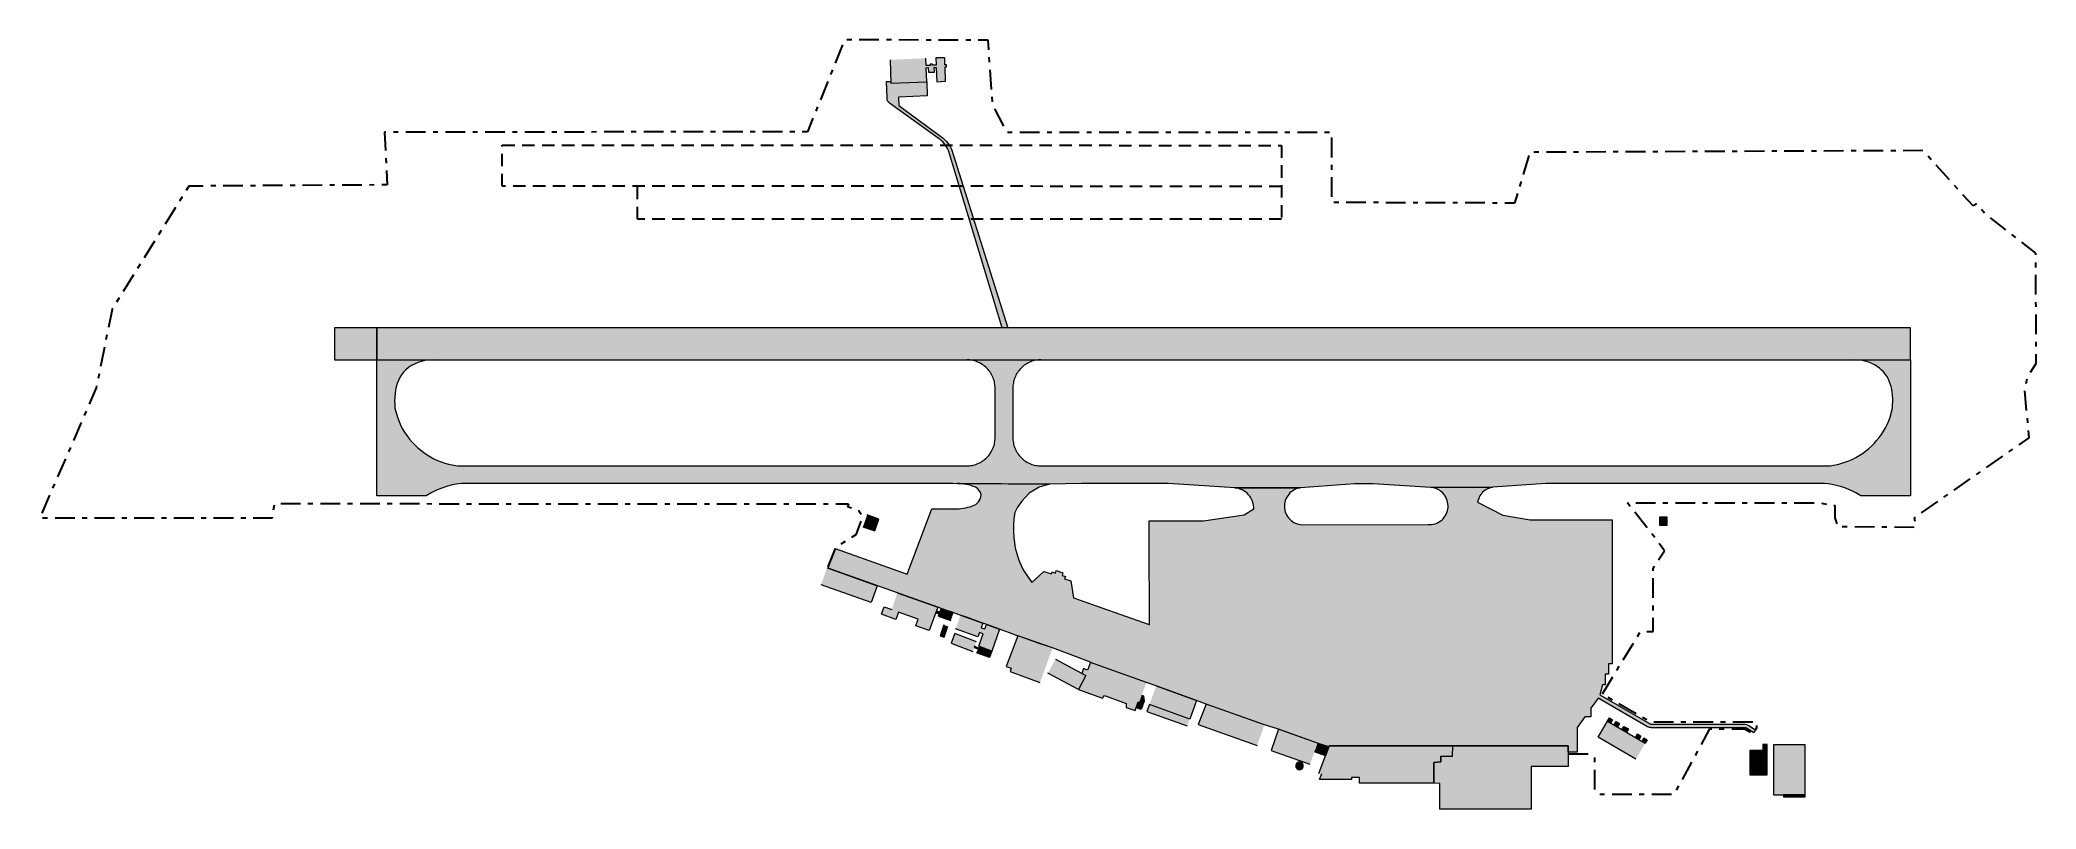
# Model space of a CAD drawing. Header units: millimetres. Extents: x 5 to 205, y -187 to -110.
import ezdxf

# ---------------------------------------------------------------- set-up
doc = ezdxf.new("R2010")
doc.units = ezdxf.units.MM
doc.header["$MEASUREMENT"] = 0
for name, pattern in [('AI-Linetype-0', [3.964129, 1.974568, -0.747959, 0.493642, -0.747959]), ('AI-Linetype-1', [1.989561, 1.241601, -0.747959]), ('AI-Linetype-2', [1.989561, 1.241601, -0.747959]), ('AI-Linetype-3', [1.989561, 1.241601, -0.747959]), ('AI-Linetype-4', [1.989561, 1.241601, -0.747959]), ('AI-Linetype-5', [1.989561, 1.241601, -0.747959]), ('AI-Linetype-6', [1.989561, 1.241601, -0.747959])]:
    doc.linetypes.add(name, pattern=pattern)
for name, color, linetype, lineweight in [('Layer 1', 7, 'Continuous', 0), ('Layer 2', 7, 'Continuous', 0), ('Layer 3', 7, 'Continuous', 0), ('Layer 4', 7, 'Continuous', 0), ('Layer 5', 7, 'Continuous', 0)]:
    doc.layers.add(name, color=color, linetype=linetype, lineweight=lineweight)

msp = doc.modelspace()

# ---------------------------------------------------------------- hatches: boundary and pattern name
at = {"layer": 'Layer 1', "true_color": 0x9a9a9a, "transparency": 33554687}
for points in [[(90.08, -112.21), (90.16, -114.56), (93.76, -114.43), (93.7, -113.01), (93.91, -112.99), (93.93, -113.45), (94.52, -113.44), (94.51, -112.98), (94.7, -112.98), (94.75, -114.4), (95.63, -114.35), (95.59, -112.93), (95.72, -112.93), (95.71, -112.71), (95.57, -112.72), (95.56, -112), (94.66, -112.03), (94.69, -112.75), (94.31, -112.75), (94.3, -112.63), (94.09, -112.65), (94.09, -112.77), (93.7, -112.78), (93.67, -112.06)], [(87.37, -158.91), (88.57, -159.32), (88.97, -158.14), (87.79, -157.73)], [(83.78, -163.01), (88.79, -164.81), (88.2, -166.48), (83.18, -164.7)], [(90.81, -165.53), (94.85, -166.96), (94.01, -169.29), (92.65, -168.82), (92.89, -168.14), (90.93, -167.44), (90.66, -168.17), (89.23, -167.65), (89.5, -166.92), (90.25, -167.19)], [(95.05, -167.46), (94.72, -167.35), (94.66, -167.52), (94.72, -167.53), (94.96, -167.62), (94.99, -167.63)], [(96.44, -167.5), (95.18, -167.07), (94.91, -167.84), (96.15, -168.29)], [(95.47, -168.73), (95.09, -169.8), (95.48, -169.94), (95.86, -168.86)], [(98.71, -170.42), (96.57, -169.58), (96.2, -170.55), (98.35, -171.37)], [(97.13, -167.74), (99.36, -168.55), (99.19, -169), (99.55, -169.13), (99.71, -168.68), (101.03, -169.16), (100.25, -171.34), (98.95, -170.84), (99.39, -169.61), (99.03, -169.47), (98.86, -169.92), (96.63, -169.12)], [(98.56, -170.82), (98.5, -170.97), (98.86, -171.12), (98.92, -170.96)], [(98.97, -170.84), (100.25, -171.34), (100.03, -171.99), (98.71, -171.52)], [(106.33, -171.03), (102.86, -169.8), (101.69, -172.89), (102.2, -173.06), (102.08, -173.38), (105.07, -174.49)], [(106.63, -172.14), (109.66, -173.77), (108.93, -175.17), (105.86, -173.56)], [(115.71, -174.47), (110.13, -172.47), (109.84, -173.24), (109.44, -173.09), (109.27, -173.57), (109.66, -173.77), (108.93, -175.17), (111.32, -176.04), (111.53, -175.77), (113.7, -176.57), (113.69, -176.97), (114.58, -177.28), (114.9, -176.43), (114.99, -176.46)], [(116.69, -174.81), (120.72, -176.27), (120.04, -178.14), (116.02, -176.68)], [(115.24, -175.76), (115.41, -175.8), (115.48, -176.36), (115.18, -177.18), (114.69, -177), (114.9, -176.43), (114.99, -176.46)], [(120.04, -178.14), (116.02, -176.68), (115.77, -177.37), (119.79, -178.82)], [(127.51, -178.73), (121.69, -176.64), (120.9, -178.69), (126.78, -180.77)], [(132.82, -180.54), (128.93, -179.15), (128.18, -181.28), (132.07, -182.65)], [(164.65, -182.16), (160.88, -179.95), (161.81, -178.35), (165.59, -180.54)], [(161.81, -178.35), (162, -178.02), (162.33, -178.2), (162.14, -178.52)], [(162.48, -178.73), (162.69, -178.39), (163.01, -178.58), (162.81, -178.91)], [(163.26, -179.2), (163.45, -178.87), (163.9, -179.12), (163.72, -179.45)], [(132.82, -180.54), (133.96, -180.92), (133.61, -181.8), (132.52, -181.41)], [(132.95, -183.57), (133.99, -180.83), (146.31, -180.81), (146.3, -181.88), (145.15, -181.86), (145.15, -182.41), (144.44, -182.49), (144.44, -184.55), (137.01, -184.55), (137.01, -183.98), (136.23, -183.97), (136.23, -184.19), (133.01, -184.18), (133.24, -183.58)], [(146.31, -180.81), (157.89, -180.81), (157.89, -182.89), (154.18, -182.89), (154.18, -187.14), (145.04, -187.14), (145.04, -184.57), (144.44, -184.55), (144.44, -182.49), (145.15, -182.41), (145.15, -181.86), (146.3, -181.88)], [(164.61, -179.98), (164.8, -179.63), (165.15, -179.84), (164.97, -180.17)], [(165.27, -180.36), (165.46, -180.02), (165.79, -180.21), (165.59, -180.54)], [(130.66, -182.73), (130.65, -182.73), (130.65, -182.91), (130.66, -182.92), (130.66, -182.95), (130.68, -182.97), (130.68, -182.98), (130.69, -182.98), (130.69, -183.01), (130.71, -183.01), (130.71, -183.03), (130.72, -183.04), (130.72, -183.06), (130.74, -183.06), (130.74, -183.09), (130.75, -183.09), (130.75, -183.1), (130.78, -183.1), (130.78, -183.12), (130.8, -183.12), (130.81, -183.13), (130.83, -183.13), (130.83, -183.15), (130.84, -183.15), (130.86, -183.16), (130.87, -183.16), (130.87, -183.18), (130.92, -183.18), (130.93, -183.19), (131.11, -183.19), (131.13, -183.18), (131.16, -183.18), (131.17, -183.16), (131.19, -183.16), (131.2, -183.15), (131.22, -183.15), (131.23, -183.13), (131.25, -183.13), (131.25, -183.12), (131.26, -183.1), (131.28, -183.1), (131.29, -183.09), (131.31, -183.07), (131.31, -183.06), (131.32, -183.06), (131.32, -183.04), (131.34, -183.04), (131.34, -183.03), (131.35, -183.01), (131.35, -183), (131.37, -183), (131.37, -182.95), (131.38, -182.95), (131.38, -182.91), (131.4, -182.91), (131.4, -182.74), (131.38, -182.73), (131.38, -182.68), (131.37, -182.68), (131.37, -182.64), (131.35, -182.64), (131.35, -182.61), (131.34, -182.61), (131.34, -182.59), (131.32, -182.59), (131.32, -182.58), (131.31, -182.58), (131.31, -182.56), (131.29, -182.56), (131.29, -182.55), (131.28, -182.55), (131.28, -182.53), (131.26, -182.53), (131.26, -182.52), (131.25, -182.52), (131.25, -182.5), (131.23, -182.5), (131.22, -182.49), (131.2, -182.49), (131.2, -182.47), (131.17, -182.47), (131.17, -182.46), (131.11, -182.46), (131.1, -182.44), (130.95, -182.44), (130.95, -182.46), (130.87, -182.46), (130.87, -182.47), (130.86, -182.47), (130.84, -182.49), (130.83, -182.49), (130.83, -182.5), (130.8, -182.5), (130.8, -182.52), (130.78, -182.52), (130.78, -182.53), (130.77, -182.53), (130.77, -182.55), (130.75, -182.55), (130.75, -182.56), (130.74, -182.56), (130.74, -182.58), (130.72, -182.59), (130.71, -182.59), (130.71, -182.62), (130.69, -182.62), (130.69, -182.64), (130.68, -182.65), (130.68, -182.68), (130.66, -182.68), (130.66, -182.71)]]:
    msp.add_hatch(color=253, dxfattribs=at).paths.add_polyline_path(points)
h = msp.add_hatch(color=253, dxfattribs=at)
h.dxf.hatch_style = 2
h.paths.add_polyline_path([(167, -157.94), (167, -158.75), (167.78, -158.75), (167.78, -157.94)])
h = msp.add_hatch(color=253, dxfattribs=at)
h.dxf.hatch_style = 2
h.paths.add_polyline_path([(176.04, -181.28), (176.04, -183.73), (177.79, -183.73), (177.79, -181.28)])
h = msp.add_hatch(color=253, dxfattribs=at)
h.dxf.hatch_style = 2
h.paths.add_polyline_path([(177.35, -180.69), (177.35, -181.28), (177.79, -181.28), (177.79, -180.69)])
h = msp.add_hatch(color=253, dxfattribs=at)
h.dxf.hatch_style = 2
h.paths.add_polyline_path([(178.43, -180.72), (178.43, -185.7), (181.57, -185.7), (181.57, -180.72)])
h = msp.add_hatch(color=253, dxfattribs=at)
h.dxf.hatch_style = 2
h.paths.add_polyline_path([(179.4, -185.7), (179.4, -185.93), (181.57, -185.93), (181.57, -185.7)])
at = {"layer": 'Layer 2', "true_color": 0x9a9a9a, "transparency": 33554687}
h = msp.add_hatch(color=253, dxfattribs=at)
h.dxf.hatch_style = 2
h.paths.add_polyline_path([(38.76, -139.03), (38.76, -142.22), (192.1, -142.22), (192.1, -139.03)])
at = {"layer": 'Layer 4', "true_color": 0xf3f3f3, "transparency": 33554687}
h = msp.add_hatch(color=7, dxfattribs=at)
edge = h.paths.add_edge_path()
edge.add_spline(control_points=[(95.93, -121.28), (95.93, -121.28), (101.3, -139.03), (101.3, -139.03), (101.3, -139.03), (101.87, -139.03), (101.87, -139.03), (101.87, -139.03), (96.21, -121.16), (96.21, -121.16), (96.09, -120.87), (95.93, -120.62), (95.72, -120.38), (95.51, -120.14), (95.29, -119.93), (95.03, -119.77), (95.03, -119.77), (90.96, -116.77), (90.96, -116.77), (90.96, -116.77), (90.93, -115.94), (90.93, -115.94), (90.93, -115.94), (93.81, -115.83), (93.81, -115.83), (93.81, -115.83), (93.76, -114.43), (93.76, -114.43), (93.76, -114.43), (90.16, -114.56), (90.16, -114.56), (90.16, -114.56), (90.14, -114.38), (90.14, -114.38), (90.14, -114.38), (89.74, -114.38), (89.74, -114.38), (89.74, -114.38), (89.78, -116), (89.78, -116), (89.78, -116.09), (89.8, -116.19), (89.84, -116.3), (89.89, -116.39), (89.95, -116.48), (90.04, -116.54), (90.04, -116.54), (94.88, -120.04), (94.88, -120.04), (95.11, -120.19), (95.32, -120.36), (95.5, -120.57), (95.68, -120.8), (95.82, -121.02), (95.93, -121.28)], knot_values=[0, 0, 0, 0, 1, 1, 1, 2, 2, 2, 3, 3, 3, 4, 4, 4, 5, 5, 5, 6, 6, 6, 7, 7, 7, 8, 8, 8, 9, 9, 9, 10, 10, 10, 11, 11, 11, 12, 12, 12, 13, 13, 13, 14, 14, 14, 15, 15, 15, 16, 16, 16, 17, 17, 17, 18, 18, 18, 18], degree=3, periodic=0)
edge.add_line((95.93, -121.28), (95.93, -121.28))
h = msp.add_hatch(color=7, dxfattribs=at)
h.dxf.hatch_style = 2
h.paths.add_polyline_path([(34.52, -139.03), (34.52, -142.22), (38.76, -142.22), (38.76, -139.03)])
h = msp.add_hatch(color=7, dxfattribs=at)
edge = h.paths.add_edge_path()
edge.add_spline(control_points=[(47.52, -152.81), (47.52, -152.81), (46.82, -152.81), (46.82, -152.81), (46.82, -152.81), (45.95, -152.66), (45.95, -152.66), (43.9, -152.16), (42.13, -150.7), (41.18, -148.82), (41.18, -148.82), (40.82, -147.95), (40.82, -147.95), (40.82, -147.95), (40.58, -147.05), (40.58, -147.05), (40.41, -145.03), (40.87, -143.21), (42.96, -142.46), (42.96, -142.46), (43.69, -142.26), (43.69, -142.26), (43.69, -142.26), (44.29, -142.22), (44.29, -142.22), (44.29, -142.22), (38.76, -142.22), (38.76, -142.22), (38.76, -142.22), (38.76, -155.82), (38.76, -155.82), (38.76, -155.82), (43.69, -155.82), (43.69, -155.82), (43.69, -155.82), (44.2, -155.52), (44.2, -155.52), (44.2, -155.52), (44.73, -155.25), (44.73, -155.25), (44.73, -155.25), (45.28, -155.04), (45.28, -155.04), (45.28, -155.04), (45.85, -154.84), (45.85, -154.84), (45.85, -154.84), (46.44, -154.69), (46.44, -154.69), (46.44, -154.69), (46.92, -154.61), (46.92, -154.61), (46.92, -154.61), (47.19, -154.58), (47.19, -154.58), (47.19, -154.58), (96.36, -154.58), (96.36, -154.58), (96.36, -154.58), (106.06, -154.64), (106.06, -154.64), (106.06, -154.64), (109.21, -154.58), (109.21, -154.58), (109.21, -154.58), (117.9, -154.58), (117.9, -154.58), (117.9, -154.58), (124.55, -155.01), (124.55, -155.01), (124.55, -155.01), (131.11, -155.01), (131.11, -155.01), (131.11, -155.01), (136.53, -154.62), (136.53, -154.62), (136.53, -154.62), (137.86, -154.62), (137.86, -154.62), (137.86, -154.62), (138.37, -154.61), (138.37, -154.61), (138.37, -154.61), (144.16, -154.98), (144.16, -154.98), (144.16, -154.98), (150.34, -154.96), (150.34, -154.96), (150.34, -154.96), (155.66, -154.58), (155.66, -154.58), (155.66, -154.58), (183.5, -154.58), (183.5, -154.58), (184.42, -154.6), (185.85, -155.06), (186.64, -155.52), (186.64, -155.52), (187.15, -155.82), (187.15, -155.82), (187.15, -155.82), (192.1, -155.82), (192.1, -155.82), (192.1, -155.82), (192.1, -142.22), (192.1, -142.22), (192.1, -142.22), (186.6, -142.22), (186.6, -142.22), (186.6, -142.22), (187.19, -142.26), (187.19, -142.26), (187.19, -142.26), (187.93, -142.46), (187.93, -142.46), (189.63, -143.1), (190.26, -144.34), (190.34, -146.09), (190.34, -146.09), (190.31, -147.05), (190.31, -147.05), (190.31, -147.05), (190.07, -147.95), (190.07, -147.95), (189.39, -149.92), (187.86, -151.53), (185.94, -152.33), (185.94, -152.33), (184.94, -152.66), (184.94, -152.66), (184.94, -152.66), (184.07, -152.81), (184.07, -152.81), (184.07, -152.81), (105.17, -152.81), (105.17, -152.81), (105.01, -152.81), (104.85, -152.8), (104.67, -152.77), (104.49, -152.74), (104.31, -152.69), (104.14, -152.62), (103.78, -152.48), (103.45, -152.27), (103.18, -151.99), (102.9, -151.7), (102.69, -151.37), (102.56, -151.03), (102.48, -150.85), (102.44, -150.69), (102.41, -150.51), (102.36, -150.33), (102.35, -150.16), (102.35, -149.98), (102.35, -149.98), (102.35, -145.05), (102.35, -145.05), (102.35, -144.88), (102.36, -144.7), (102.41, -144.52), (102.44, -144.36), (102.48, -144.18), (102.56, -144), (102.69, -143.66), (102.9, -143.33), (103.18, -143.04), (103.45, -142.77), (103.78, -142.55), (104.14, -142.41), (104.31, -142.34), (104.49, -142.29), (104.67, -142.26), (104.76, -142.25), (104.85, -142.23), (104.92, -142.23), (104.97, -142.22), (105.01, -142.22), (105.05, -142.22), (105.05, -142.22), (105.17, -142.22), (105.17, -142.22), (105.17, -142.22), (97.75, -142.22), (97.75, -142.22), (97.75, -142.22), (97.89, -142.22), (97.89, -142.22), (97.93, -142.22), (97.96, -142.22), (98.01, -142.23), (98.1, -142.23), (98.19, -142.25), (98.28, -142.26), (98.44, -142.29), (98.62, -142.34), (98.8, -142.41), (99.15, -142.55), (99.47, -142.77), (99.76, -143.04), (100.04, -143.33), (100.25, -143.66), (100.39, -144), (100.46, -144.18), (100.51, -144.36), (100.54, -144.52), (100.57, -144.7), (100.58, -144.88), (100.58, -145.05), (100.58, -145.05), (100.58, -149.98), (100.58, -149.98), (100.58, -150.16), (100.57, -150.33), (100.54, -150.51), (100.51, -150.69), (100.46, -150.85), (100.39, -151.03), (100.25, -151.37), (100.04, -151.7), (99.76, -151.99), (99.47, -152.27), (99.15, -152.48), (98.8, -152.62), (98.62, -152.69), (98.44, -152.74), (98.28, -152.77), (98.1, -152.8), (97.93, -152.81), (97.75, -152.81), (97.75, -152.81), (47.52, -152.81), (47.52, -152.81)], knot_values=[0, 0, 0, 0, 1, 1, 1, 2, 2, 2, 3, 3, 3, 4, 4, 4, 5, 5, 5, 6, 6, 6, 7, 7, 7, 8, 8, 8, 9, 9, 9, 10, 10, 10, 11, 11, 11, 12, 12, 12, 13, 13, 13, 14, 14, 14, 15, 15, 15, 16, 16, 16, 17, 17, 17, 18, 18, 18, 19, 19, 19, 20, 20, 20, 21, 21, 21, 22, 22, 22, 23, 23, 23, 24, 24, 24, 25, 25, 25, 26, 26, 26, 27, 27, 27, 28, 28, 28, 29, 29, 29, 30, 30, 30, 31, 31, 31, 32, 32, 32, 33, 33, 33, 34, 34, 34, 35, 35, 35, 36, 36, 36, 37, 37, 37, 38, 38, 38, 39, 39, 39, 40, 40, 40, 41, 41, 41, 42, 42, 42, 43, 43, 43, 44, 44, 44, 45, 45, 45, 46, 46, 46, 47, 47, 47, 48, 48, 48, 49, 49, 49, 50, 50, 50, 51, 51, 51, 52, 52, 52, 53, 53, 53, 54, 54, 54, 55, 55, 55, 56, 56, 56, 57, 57, 57, 58, 58, 58, 59, 59, 59, 60, 60, 60, 61, 61, 61, 62, 62, 62, 63, 63, 63, 64, 64, 64, 65, 65, 65, 66, 66, 66, 67, 67, 67, 68, 68, 68, 69, 69, 69, 70, 70, 70, 71, 71, 71, 72, 72, 72, 73, 73, 73, 74, 74, 74, 75, 75, 75, 76, 76, 76, 77, 77, 77, 77], degree=3, periodic=0)
edge.add_line((47.52, -152.81), (47.52, -152.81))
h = msp.add_hatch(color=7, dxfattribs=at)
edge = h.paths.add_edge_path()
edge.add_spline(control_points=[(175.95, -178.79), (175.87, -178.75), (175.78, -178.7), (175.71, -178.69), (175.62, -178.66), (175.53, -178.64), (175.45, -178.64), (175.45, -178.64), (166.22, -178.64), (166.22, -178.64), (166.18, -178.64), (166.15, -178.64), (166.1, -178.63), (166.06, -178.63), (166.03, -178.61), (166, -178.58), (166, -178.58), (161.06, -175.73), (161.06, -175.73), (161.06, -175.73), (161.3, -174.71), (161.3, -174.71), (161.3, -174.71), (161.57, -174.71), (161.57, -174.71), (161.57, -174.71), (161.57, -173.65), (161.57, -173.65), (161.57, -173.65), (161.93, -173.65), (161.93, -173.65), (161.93, -173.65), (161.93, -172.6), (161.93, -172.6), (161.93, -172.6), (162.27, -172.6), (162.27, -172.6), (162.27, -172.6), (162.27, -158.21), (162.27, -158.21), (162.27, -158.21), (154.09, -158.23), (154.09, -158.23), (154.09, -158.23), (151.34, -157.76), (151.34, -157.76), (151.34, -157.76), (148.82, -156.46), (148.82, -156.46), (148.82, -156.46), (148.82, -156.45), (148.82, -156.45), (148.82, -156.45), (148.84, -156.43), (148.84, -156.43), (148.84, -156.43), (148.84, -156.4), (148.84, -156.4), (148.84, -156.37), (148.85, -156.36), (148.85, -156.33), (148.87, -156.28), (148.87, -156.24), (148.88, -156.19), (148.91, -156.1), (148.96, -156.03), (149, -155.94), (149.08, -155.76), (149.2, -155.61), (149.33, -155.46), (149.48, -155.32), (149.63, -155.2), (149.81, -155.13), (149.98, -155.04), (150.16, -154.98), (150.34, -154.95), (150.34, -154.95), (144.19, -154.98), (144.19, -154.98), (144.41, -154.99), (144.64, -155.05), (144.86, -155.17), (145.07, -155.28), (145.28, -155.44), (145.44, -155.64), (145.61, -155.83), (145.73, -156.06), (145.79, -156.28), (145.86, -156.52), (145.89, -156.74), (145.88, -156.97), (145.85, -157.19), (145.8, -157.42), (145.68, -157.64), (145.58, -157.87), (145.43, -158.06), (145.24, -158.24), (145.04, -158.41), (144.82, -158.52), (144.58, -158.6), (144.34, -158.67), (144.1, -158.7), (143.89, -158.69), (143.89, -158.69), (131.26, -158.7), (131.26, -158.7), (131.05, -158.69), (130.84, -158.64), (130.63, -158.55), (130.41, -158.47), (130.22, -158.33), (130.05, -158.15), (129.87, -157.97), (129.75, -157.78), (129.66, -157.57), (129.57, -157.34), (129.53, -157.13), (129.51, -156.92), (129.51, -156.71), (129.53, -156.49), (129.6, -156.27), (129.68, -156.06), (129.8, -155.85), (129.95, -155.67), (130.1, -155.47), (130.28, -155.32), (130.49, -155.22), (130.68, -155.1), (130.89, -155.04), (131.1, -155.01), (131.1, -155.01), (124.56, -155.01), (124.56, -155.01), (124.8, -155.04), (125.04, -155.1), (125.28, -155.22), (125.52, -155.34), (125.73, -155.49), (125.92, -155.7), (126.1, -155.91), (126.24, -156.13), (126.33, -156.39), (126.42, -156.62), (126.46, -156.88), (126.46, -157.12), (126.46, -157.12), (125.5, -157.7), (125.5, -157.7), (125.5, -157.7), (121.42, -158.3), (121.42, -158.3), (121.42, -158.3), (115.99, -158.3), (115.99, -158.3), (115.99, -158.3), (115.99, -159.95), (115.99, -159.95), (115.99, -159.95), (116.01, -168.68), (116.01, -168.68), (116.01, -168.68), (116.01, -168.68), (116.01, -168.68), (116.01, -168.68), (116, -168.68), (116, -168.68), (116, -168.68), (108.44, -166.02), (108.44, -166.02), (108.44, -166.02), (108.15, -164.33), (108.15, -164.33), (108.15, -164.33), (107.54, -164.1), (107.54, -164.1), (107.54, -164.1), (107.61, -163.89), (107.61, -163.89), (107.61, -163.89), (107.28, -163.78), (107.28, -163.78), (107.28, -163.78), (107.37, -163.52), (107.37, -163.52), (107.37, -163.52), (106.7, -163.28), (106.7, -163.28), (106.7, -163.28), (106.61, -163.54), (106.61, -163.54), (106.61, -163.54), (106.28, -163.42), (106.28, -163.42), (106.28, -163.42), (106.21, -163.63), (106.21, -163.63), (106.21, -163.63), (105.47, -163.37), (105.47, -163.37), (105.47, -163.37), (104.26, -164.48), (104.26, -164.48), (104.26, -164.48), (103.47, -163.31), (103.47, -163.31), (103.47, -163.31), (103.33, -163.09), (103.33, -163.09), (102.98, -162.33), (102.59, -161.33), (102.51, -160.5), (102.51, -160.5), (102.45, -159.95), (102.45, -159.95), (102.45, -159.95), (102.42, -159.45), (102.42, -159.45), (102.42, -159.45), (102.41, -159.24), (102.41, -159.24), (102.41, -159.24), (102.41, -159.06), (102.41, -159.06), (102.41, -159.06), (102.42, -158.64), (102.42, -158.64), (102.42, -158.64), (102.45, -158.17), (102.45, -158.17), (102.45, -158.17), (102.48, -157.91), (102.48, -157.91), (102.48, -157.91), (102.57, -157.48), (102.57, -157.48), (102.57, -157.48), (102.83, -156.94), (102.83, -156.94), (102.83, -156.94), (103.26, -156.36), (103.26, -156.36), (103.26, -156.36), (103.99, -155.55), (103.99, -155.55), (103.99, -155.55), (104.98, -154.95), (104.98, -154.95), (104.98, -154.95), (106.04, -154.64), (106.04, -154.64), (106.04, -154.64), (97.75, -154.59), (97.75, -154.59), (97.75, -154.59), (96.81, -154.58), (96.81, -154.58), (96.96, -154.59), (97.11, -154.59), (97.28, -154.61), (97.43, -154.62), (97.58, -154.65), (97.72, -154.68), (98.04, -154.74), (98.34, -154.83), (98.62, -154.96), (98.92, -155.1), (99.13, -155.38), (99.18, -155.73), (99.18, -155.97), (99.09, -156.22), (98.92, -156.42), (98.77, -156.62), (98.55, -156.76), (98.31, -156.83), (97.74, -157.03), (97.13, -157.12), (96.53, -157.12), (96.53, -157.12), (94.93, -157.13), (94.93, -157.13), (94.93, -157.13), (94.25, -157.12), (94.25, -157.12), (94.25, -157.12), (91.8, -163.64), (91.8, -163.64), (91.8, -163.64), (84.59, -161.08), (84.59, -161.08), (84.59, -161.08), (83.89, -163.06), (83.89, -163.06), (83.89, -163.06), (91.1, -165.62), (91.1, -165.62), (91.1, -165.62), (94.85, -166.96), (94.85, -166.96), (98.7, -168.25), (102.48, -169.73), (106.33, -171.03), (106.33, -171.03), (110.13, -172.45), (110.13, -172.45), (110.13, -172.45), (110.13, -172.47), (110.13, -172.47), (110.13, -172.47), (115.71, -174.47), (115.71, -174.47), (115.71, -174.47), (116.69, -174.81), (116.69, -174.81), (116.69, -174.81), (120.72, -176.27), (120.72, -176.27), (120.72, -176.27), (121.69, -176.64), (121.69, -176.64), (121.69, -176.64), (127.51, -178.73), (127.51, -178.73), (127.51, -178.73), (128.93, -179.15), (128.93, -179.15), (128.93, -179.15), (129.81, -179.47), (129.81, -179.47), (129.81, -179.47), (132.82, -180.54), (132.82, -180.54), (132.82, -180.54), (133.96, -180.92), (133.96, -180.92), (133.96, -180.92), (133.99, -180.83), (133.99, -180.83), (133.99, -180.83), (139.74, -180.83), (139.74, -180.83), (139.74, -180.83), (144.79, -180.81), (144.79, -180.81), (144.79, -180.81), (157.89, -180.81), (157.89, -180.81), (157.89, -180.81), (157.89, -181.46), (157.89, -181.46), (157.89, -181.46), (158.79, -181.46), (158.79, -181.46), (158.79, -181.46), (158.79, -178.99), (158.79, -178.99), (158.79, -178.99), (159.54, -177.93), (159.54, -177.93), (159.54, -177.93), (160.16, -177.93), (160.16, -177.93), (160.16, -177.93), (160.16, -177.04), (160.16, -177.04), (160.16, -177.04), (160.88, -176.04), (160.88, -176.04), (160.88, -176.04), (165.8, -178.9), (165.8, -178.9), (165.88, -178.93), (165.94, -178.96), (166.01, -178.97), (166.07, -178.99), (166.15, -179), (166.22, -179), (166.22, -179), (175.39, -179), (175.39, -179), (175.44, -178.99), (175.48, -178.99), (175.53, -179), (175.57, -179), (175.62, -179.02), (175.65, -179.02), (175.65, -179.02), (176.45, -179.5), (176.45, -179.5), (176.45, -179.5), (176.63, -179.21), (176.63, -179.21), (176.63, -179.21), (175.95, -178.79), (175.95, -178.79)], knot_values=[0, 0, 0, 0, 1, 1, 1, 2, 2, 2, 3, 3, 3, 4, 4, 4, 5, 5, 5, 6, 6, 6, 7, 7, 7, 8, 8, 8, 9, 9, 9, 10, 10, 10, 11, 11, 11, 12, 12, 12, 13, 13, 13, 14, 14, 14, 15, 15, 15, 16, 16, 16, 17, 17, 17, 18, 18, 18, 19, 19, 19, 20, 20, 20, 21, 21, 21, 22, 22, 22, 23, 23, 23, 24, 24, 24, 25, 25, 25, 26, 26, 26, 27, 27, 27, 28, 28, 28, 29, 29, 29, 30, 30, 30, 31, 31, 31, 32, 32, 32, 33, 33, 33, 34, 34, 34, 35, 35, 35, 36, 36, 36, 37, 37, 37, 38, 38, 38, 39, 39, 39, 40, 40, 40, 41, 41, 41, 42, 42, 42, 43, 43, 43, 44, 44, 44, 45, 45, 45, 46, 46, 46, 47, 47, 47, 48, 48, 48, 49, 49, 49, 50, 50, 50, 51, 51, 51, 52, 52, 52, 53, 53, 53, 54, 54, 54, 55, 55, 55, 56, 56, 56, 57, 57, 57, 58, 58, 58, 59, 59, 59, 60, 60, 60, 61, 61, 61, 62, 62, 62, 63, 63, 63, 64, 64, 64, 65, 65, 65, 66, 66, 66, 67, 67, 67, 68, 68, 68, 69, 69, 69, 70, 70, 70, 71, 71, 71, 72, 72, 72, 73, 73, 73, 74, 74, 74, 75, 75, 75, 76, 76, 76, 77, 77, 77, 78, 78, 78, 79, 79, 79, 80, 80, 80, 81, 81, 81, 82, 82, 82, 83, 83, 83, 84, 84, 84, 85, 85, 85, 86, 86, 86, 87, 87, 87, 88, 88, 88, 89, 89, 89, 90, 90, 90, 91, 91, 91, 92, 92, 92, 93, 93, 93, 94, 94, 94, 95, 95, 95, 96, 96, 96, 97, 97, 97, 98, 98, 98, 99, 99, 99, 100, 100, 100, 101, 101, 101, 102, 102, 102, 103, 103, 103, 104, 104, 104, 105, 105, 105, 106, 106, 106, 107, 107, 107, 108, 108, 108, 109, 109, 109, 110, 110, 110, 111, 111, 111, 112, 112, 112, 113, 113, 113, 114, 114, 114, 115, 115, 115, 116, 116, 116, 117, 117, 117, 118, 118, 118, 119, 119, 119, 120, 120, 120, 121, 121, 121, 122, 122, 122, 123, 123, 123, 124, 124, 124, 125, 125, 125, 126, 126, 126, 127, 127, 127, 128, 128, 128, 129, 129, 129, 130, 130, 130, 131, 131, 131, 131], degree=3, periodic=0)

# ---------------------------------------------------------------- linework, layer by layer
at = {"layer": 'Layer 1'}
for points in [[(90.08, -112.21), (90.16, -114.56), (93.76, -114.43), (93.7, -113.01), (93.91, -112.99), (93.93, -113.45), (94.52, -113.44), (94.51, -112.98), (94.7, -112.98), (94.75, -114.4), (95.63, -114.35), (95.59, -112.93), (95.72, -112.93), (95.71, -112.71), (95.57, -112.72), (95.56, -112), (94.66, -112.03), (94.69, -112.75), (94.31, -112.75), (94.3, -112.63), (94.09, -112.65), (94.09, -112.77), (93.7, -112.78), (93.67, -112.06)], [(87.37, -158.91), (88.57, -159.32), (88.97, -158.14), (87.79, -157.73)], [(83.78, -163.01), (88.79, -164.81), (88.2, -166.48), (83.18, -164.7)], [(90.81, -165.53), (94.85, -166.96), (94.01, -169.29), (92.65, -168.82), (92.89, -168.14), (90.93, -167.44), (90.66, -168.17), (89.23, -167.65), (89.5, -166.92), (90.25, -167.19)], [(95.05, -167.46), (94.72, -167.35), (94.66, -167.52), (94.72, -167.53), (94.96, -167.62), (94.99, -167.63)], [(96.44, -167.5), (95.18, -167.07), (94.91, -167.84), (96.15, -168.29)], [(95.47, -168.73), (95.09, -169.8), (95.48, -169.94), (95.86, -168.86)], [(98.71, -170.42), (96.57, -169.58), (96.2, -170.55), (98.35, -171.37)], [(97.13, -167.74), (99.36, -168.55), (99.19, -169), (99.55, -169.13), (99.71, -168.68), (101.03, -169.16), (100.25, -171.34), (98.95, -170.84), (99.39, -169.61), (99.03, -169.47), (98.86, -169.92), (96.63, -169.12)], [(98.56, -170.82), (98.5, -170.97), (98.86, -171.12), (98.92, -170.96)], [(98.97, -170.84), (100.25, -171.34), (100.03, -171.99), (98.71, -171.52)], [(106.33, -171.03), (102.86, -169.8), (101.69, -172.89), (102.2, -173.06), (102.08, -173.38), (105.07, -174.49)], [(106.63, -172.14), (109.66, -173.77), (108.93, -175.17), (105.86, -173.56)], [(115.71, -174.47), (110.13, -172.47), (109.84, -173.24), (109.44, -173.09), (109.27, -173.57), (109.66, -173.77), (108.93, -175.17), (111.32, -176.04), (111.53, -175.77), (113.7, -176.57), (113.69, -176.97), (114.58, -177.28), (114.9, -176.43), (114.99, -176.46)], [(116.69, -174.81), (120.72, -176.27), (120.04, -178.14), (116.02, -176.68)], [(115.24, -175.76), (115.41, -175.8), (115.48, -176.36), (115.18, -177.18), (114.69, -177), (114.9, -176.43), (114.99, -176.46)], [(120.04, -178.14), (116.02, -176.68), (115.77, -177.37), (119.79, -178.82)], [(127.51, -178.73), (121.69, -176.64), (120.9, -178.69), (126.78, -180.77)], [(132.82, -180.54), (128.93, -179.15), (128.18, -181.28), (132.07, -182.65)], [(164.65, -182.16), (160.88, -179.95), (161.81, -178.35), (165.59, -180.54)], [(161.81, -178.35), (162, -178.02), (162.33, -178.2), (162.14, -178.52)], [(162.48, -178.73), (162.69, -178.39), (163.01, -178.58), (162.81, -178.91)], [(163.26, -179.2), (163.45, -178.87), (163.9, -179.12), (163.72, -179.45)], [(132.82, -180.54), (133.96, -180.92), (133.61, -181.8), (132.52, -181.41)], [(132.95, -183.57), (133.99, -180.83), (146.31, -180.81), (146.3, -181.88), (145.15, -181.86), (145.15, -182.41), (144.44, -182.49), (144.44, -184.55), (137.01, -184.55), (137.01, -183.98), (136.23, -183.97), (136.23, -184.19), (133.01, -184.18), (133.24, -183.58)], [(146.31, -180.81), (157.89, -180.81), (157.89, -182.89), (154.18, -182.89), (154.18, -187.14), (145.04, -187.14), (145.04, -184.57), (144.44, -184.55), (144.44, -182.49), (145.15, -182.41), (145.15, -181.86), (146.3, -181.88)], [(164.61, -179.98), (164.8, -179.63), (165.15, -179.84), (164.97, -180.17)], [(165.27, -180.36), (165.46, -180.02), (165.79, -180.21), (165.59, -180.54)], [(130.66, -182.73), (130.65, -182.73), (130.65, -182.91), (130.66, -182.92), (130.66, -182.95), (130.68, -182.97), (130.68, -182.98), (130.69, -182.98), (130.69, -183.01), (130.71, -183.01), (130.71, -183.03), (130.72, -183.04), (130.72, -183.06), (130.74, -183.06), (130.74, -183.09), (130.75, -183.09), (130.75, -183.1), (130.78, -183.1), (130.78, -183.12), (130.8, -183.12), (130.81, -183.13), (130.83, -183.13), (130.83, -183.15), (130.84, -183.15), (130.86, -183.16), (130.87, -183.16), (130.87, -183.18), (130.92, -183.18), (130.93, -183.19), (131.11, -183.19), (131.13, -183.18), (131.16, -183.18), (131.17, -183.16), (131.19, -183.16), (131.2, -183.15), (131.22, -183.15), (131.23, -183.13), (131.25, -183.13), (131.25, -183.12), (131.26, -183.1), (131.28, -183.1), (131.29, -183.09), (131.31, -183.07), (131.31, -183.06), (131.32, -183.06), (131.32, -183.04), (131.34, -183.04), (131.34, -183.03), (131.35, -183.01), (131.35, -183), (131.37, -183), (131.37, -182.95), (131.38, -182.95), (131.38, -182.91), (131.4, -182.91), (131.4, -182.74), (131.38, -182.73), (131.38, -182.68), (131.37, -182.68), (131.37, -182.64), (131.35, -182.64), (131.35, -182.61), (131.34, -182.61), (131.34, -182.59), (131.32, -182.59), (131.32, -182.58), (131.31, -182.58), (131.31, -182.56), (131.29, -182.56), (131.29, -182.55), (131.28, -182.55), (131.28, -182.53), (131.26, -182.53), (131.26, -182.52), (131.25, -182.52), (131.25, -182.5), (131.23, -182.5), (131.22, -182.49), (131.2, -182.49), (131.2, -182.47), (131.17, -182.47), (131.17, -182.46), (131.11, -182.46), (131.1, -182.44), (130.95, -182.44), (130.95, -182.46), (130.87, -182.46), (130.87, -182.47), (130.86, -182.47), (130.84, -182.49), (130.83, -182.49), (130.83, -182.5), (130.8, -182.5), (130.8, -182.52), (130.78, -182.52), (130.78, -182.53), (130.77, -182.53), (130.77, -182.55), (130.75, -182.55), (130.75, -182.56), (130.74, -182.56), (130.74, -182.58), (130.72, -182.59), (130.71, -182.59), (130.71, -182.62), (130.69, -182.62), (130.69, -182.64), (130.68, -182.65), (130.68, -182.68), (130.66, -182.68), (130.66, -182.71)]]:
    msp.add_lwpolyline(points, dxfattribs=at)
for points in [[(167, -157.94), (167, -158.75), (167.78, -158.75), (167.78, -157.94)], [(176.04, -181.28), (176.04, -183.73), (177.79, -183.73), (177.79, -181.28)], [(177.35, -180.69), (177.35, -181.28), (177.79, -181.28), (177.79, -180.69)], [(178.43, -180.72), (178.43, -185.7), (181.57, -185.7), (181.57, -180.72)], [(179.4, -185.7), (179.4, -185.93), (181.57, -185.93), (181.57, -185.7)]]:
    msp.add_lwpolyline(points, close=True, dxfattribs=at)
at = {"layer": 'Layer 2'}
msp.add_lwpolyline([(38.76, -139.03), (38.76, -142.22), (192.1, -142.22), (192.1, -139.03)], close=True, dxfattribs=at)
at = {"layer": 'Layer 3', "color": 253, "linetype": 'AI-Linetype-0', "lineweight": 30, "true_color": 0x9a9a9a}
msp.add_open_spline([(157.92, -181.63), (157.92, -181.63), (160.16, -181.63), (160.16, -181.63), (160.16, -181.63), (160.52, -181.99), (160.52, -181.99), (160.52, -181.99), (160.52, -185.24), (160.52, -185.24), (160.52, -185.24), (160.94, -185.66), (160.94, -185.66), (160.94, -185.66), (168.51, -185.66), (168.51, -185.66), (168.51, -185.66), (172.06, -179.11), (172.06, -179.11), (172.06, -179.11), (175.51, -179.11), (175.51, -179.11), (175.51, -179.11), (176.38, -179.61), (176.38, -179.61), (176.38, -179.61), (176.75, -179.03), (176.75, -179.03), (176.75, -179.03), (176.75, -178.45), (176.75, -178.45), (176.75, -178.45), (166.12, -178.45), (166.12, -178.45), (166.12, -178.45), (161.29, -175.65), (161.29, -175.65), (161.29, -175.65), (165.12, -169.38), (165.12, -169.38), (165.12, -169.38), (166.37, -169.38), (166.37, -169.38), (166.37, -169.38), (166.37, -163.07), (166.37, -163.07), (166.37, -163.07), (167.51, -161.31), (167.51, -161.31), (167.51, -161.31), (166.82, -160.35), (166.82, -160.35), (166.82, -160.35), (163.83, -156.53), (163.83, -156.53), (163.83, -156.53), (183.02, -156.53), (183.02, -156.53), (183.02, -156.53), (184.35, -156.74), (184.35, -156.74), (184.35, -156.74), (184.56, -156.79), (184.56, -156.79), (184.56, -156.79), (184.56, -158.01), (184.56, -158.01), (184.56, -158.01), (184.83, -158.88), (184.83, -158.88), (184.83, -158.88), (192.67, -158.94), (192.67, -158.94), (192.67, -158.94), (192.52, -158), (192.52, -158), (192.52, -158), (203.98, -150), (203.98, -150), (203.98, -150), (203.53, -145.21), (203.53, -145.21), (203.53, -145.21), (203.86, -143.82), (203.86, -143.82), (203.86, -143.82), (204.67, -142.59), (204.67, -142.59), (204.67, -142.59), (204.65, -131.55), (204.65, -131.55), (204.65, -131.55), (199.52, -127.57), (199.52, -127.57), (199.52, -127.57), (198.7, -126.57), (198.7, -126.57), (198.7, -126.57), (198.37, -126.83), (198.37, -126.83), (198.37, -126.83), (193.37, -121.29), (193.37, -121.29), (193.37, -121.29), (154.06, -121.46), (154.06, -121.46), (154.06, -121.46), (152.52, -126.54), (152.52, -126.54), (152.52, -126.54), (134.25, -126.48), (134.25, -126.48), (134.25, -126.48), (134.25, -119.47), (134.25, -119.47), (134.25, -119.47), (101.76, -119.48), (101.76, -119.48), (101.76, -119.48), (100.33, -116.67), (100.33, -116.67), (100.33, -116.67), (99.89, -110.24), (99.89, -110.24), (99.89, -110.24), (85.53, -110.22), (85.53, -110.22), (85.53, -110.22), (81.82, -119.41), (81.82, -119.41), (81.82, -119.41), (39.55, -119.45), (39.55, -119.45), (39.55, -119.45), (39.8, -124.72), (39.8, -124.72), (39.8, -124.72), (19.97, -124.84), (19.97, -124.84), (19.97, -124.84), (12.29, -137.18), (12.29, -137.18), (12.29, -137.18), (11.2, -142.59), (11.2, -142.59), (11.2, -142.59), (10.71, -145.03), (10.71, -145.03), (10.71, -145.03), (5.08, -158), (5.08, -158), (5.08, -158), (28.33, -158), (28.33, -158), (28.33, -158), (28.54, -156.59), (28.54, -156.59), (28.54, -156.59), (85.94, -156.62), (85.94, -156.62), (85.94, -156.62), (85.83, -156.88), (85.83, -156.88), (85.83, -156.88), (86.94, -157.24), (86.94, -157.24), (86.94, -157.24), (87.33, -157.91), (87.33, -157.91), (87.33, -157.91), (86.65, -159.72), (86.65, -159.72), (86.65, -159.72), (84.64, -160.98), (84.64, -160.98), (84.64, -160.98), (83.84, -163.01), (83.84, -163.01)], degree=3, knots=[0, 0, 0, 0, 1, 1, 1, 2, 2, 2, 3, 3, 3, 4, 4, 4, 5, 5, 5, 6, 6, 6, 7, 7, 7, 8, 8, 8, 9, 9, 9, 10, 10, 10, 11, 11, 11, 12, 12, 12, 13, 13, 13, 14, 14, 14, 15, 15, 15, 16, 16, 16, 17, 17, 17, 18, 18, 18, 19, 19, 19, 20, 20, 20, 21, 21, 21, 22, 22, 22, 23, 23, 23, 24, 24, 24, 25, 25, 25, 26, 26, 26, 27, 27, 27, 28, 28, 28, 29, 29, 29, 30, 30, 30, 31, 31, 31, 32, 32, 32, 33, 33, 33, 34, 34, 34, 35, 35, 35, 36, 36, 36, 37, 37, 37, 38, 38, 38, 39, 39, 39, 40, 40, 40, 41, 41, 41, 42, 42, 42, 43, 43, 43, 44, 44, 44, 45, 45, 45, 46, 46, 46, 47, 47, 47, 48, 48, 48, 49, 49, 49, 50, 50, 50, 51, 51, 51, 52, 52, 52, 53, 53, 53, 54, 54, 54, 55, 55, 55, 56, 56, 56, 57, 57, 57, 58, 58, 58, 59, 59, 59, 59], dxfattribs=at)
at = {"layer": 'Layer 4'}
msp.add_lwpolyline([(34.52, -139.03), (34.52, -142.22), (38.76, -142.22), (38.76, -139.03)], close=True, dxfattribs=at)
for points, knots in [([(95.93, -121.28), (95.93, -121.28), (101.3, -139.03), (101.3, -139.03), (101.3, -139.03), (101.87, -139.03), (101.87, -139.03), (101.87, -139.03), (96.21, -121.16), (96.21, -121.16), (96.09, -120.87), (95.93, -120.62), (95.72, -120.38), (95.51, -120.14), (95.29, -119.93), (95.03, -119.77), (95.03, -119.77), (90.96, -116.77), (90.96, -116.77), (90.96, -116.77), (90.93, -115.94), (90.93, -115.94), (90.93, -115.94), (93.81, -115.83), (93.81, -115.83), (93.81, -115.83), (93.76, -114.43), (93.76, -114.43), (93.76, -114.43), (90.16, -114.56), (90.16, -114.56), (90.16, -114.56), (90.14, -114.38), (90.14, -114.38), (90.14, -114.38), (89.74, -114.38), (89.74, -114.38), (89.74, -114.38), (89.78, -116), (89.78, -116), (89.78, -116.09), (89.8, -116.19), (89.84, -116.3), (89.89, -116.39), (89.95, -116.48), (90.04, -116.54), (90.04, -116.54), (94.88, -120.04), (94.88, -120.04), (95.11, -120.19), (95.32, -120.36), (95.5, -120.57), (95.68, -120.8), (95.82, -121.02), (95.93, -121.28)], [0, 0, 0, 0, 1, 1, 1, 2, 2, 2, 3, 3, 3, 4, 4, 4, 5, 5, 5, 6, 6, 6, 7, 7, 7, 8, 8, 8, 9, 9, 9, 10, 10, 10, 11, 11, 11, 12, 12, 12, 13, 13, 13, 14, 14, 14, 15, 15, 15, 16, 16, 16, 17, 17, 17, 18, 18, 18, 18]), ([(47.52, -152.81), (47.52, -152.81), (46.82, -152.81), (46.82, -152.81), (46.82, -152.81), (45.95, -152.66), (45.95, -152.66), (43.9, -152.16), (42.13, -150.7), (41.18, -148.82), (41.18, -148.82), (40.82, -147.95), (40.82, -147.95), (40.82, -147.95), (40.58, -147.05), (40.58, -147.05), (40.41, -145.03), (40.87, -143.21), (42.96, -142.46), (42.96, -142.46), (43.69, -142.26), (43.69, -142.26), (43.69, -142.26), (44.29, -142.22), (44.29, -142.22), (44.29, -142.22), (38.76, -142.22), (38.76, -142.22), (38.76, -142.22), (38.76, -155.82), (38.76, -155.82), (38.76, -155.82), (43.69, -155.82), (43.69, -155.82), (43.69, -155.82), (44.2, -155.52), (44.2, -155.52), (44.2, -155.52), (44.73, -155.25), (44.73, -155.25), (44.73, -155.25), (45.28, -155.04), (45.28, -155.04), (45.28, -155.04), (45.85, -154.84), (45.85, -154.84), (45.85, -154.84), (46.44, -154.69), (46.44, -154.69), (46.44, -154.69), (46.92, -154.61), (46.92, -154.61), (46.92, -154.61), (47.19, -154.58), (47.19, -154.58), (47.19, -154.58), (96.36, -154.58), (96.36, -154.58), (96.36, -154.58), (106.06, -154.64), (106.06, -154.64), (106.06, -154.64), (109.21, -154.58), (109.21, -154.58), (109.21, -154.58), (117.9, -154.58), (117.9, -154.58), (117.9, -154.58), (124.55, -155.01), (124.55, -155.01), (124.55, -155.01), (131.11, -155.01), (131.11, -155.01), (131.11, -155.01), (136.53, -154.62), (136.53, -154.62), (136.53, -154.62), (137.86, -154.62), (137.86, -154.62), (137.86, -154.62), (138.37, -154.61), (138.37, -154.61), (138.37, -154.61), (144.16, -154.98), (144.16, -154.98), (144.16, -154.98), (150.34, -154.96), (150.34, -154.96), (150.34, -154.96), (155.66, -154.58), (155.66, -154.58), (155.66, -154.58), (183.5, -154.58), (183.5, -154.58), (184.42, -154.6), (185.85, -155.06), (186.64, -155.52), (186.64, -155.52), (187.15, -155.82), (187.15, -155.82), (187.15, -155.82), (192.1, -155.82), (192.1, -155.82), (192.1, -155.82), (192.1, -142.22), (192.1, -142.22), (192.1, -142.22), (186.6, -142.22), (186.6, -142.22), (186.6, -142.22), (187.19, -142.26), (187.19, -142.26), (187.19, -142.26), (187.93, -142.46), (187.93, -142.46), (189.63, -143.1), (190.26, -144.34), (190.34, -146.09), (190.34, -146.09), (190.31, -147.05), (190.31, -147.05), (190.31, -147.05), (190.07, -147.95), (190.07, -147.95), (189.39, -149.92), (187.86, -151.53), (185.94, -152.33), (185.94, -152.33), (184.94, -152.66), (184.94, -152.66), (184.94, -152.66), (184.07, -152.81), (184.07, -152.81), (184.07, -152.81), (105.17, -152.81), (105.17, -152.81), (105.01, -152.81), (104.85, -152.8), (104.67, -152.77), (104.49, -152.74), (104.31, -152.69), (104.14, -152.62), (103.78, -152.48), (103.45, -152.27), (103.18, -151.99), (102.9, -151.7), (102.69, -151.37), (102.56, -151.03), (102.48, -150.85), (102.44, -150.69), (102.41, -150.51), (102.36, -150.33), (102.35, -150.16), (102.35, -149.98), (102.35, -149.98), (102.35, -145.05), (102.35, -145.05), (102.35, -144.88), (102.36, -144.7), (102.41, -144.52), (102.44, -144.36), (102.48, -144.18), (102.56, -144), (102.69, -143.66), (102.9, -143.33), (103.18, -143.04), (103.45, -142.77), (103.78, -142.55), (104.14, -142.41), (104.31, -142.34), (104.49, -142.29), (104.67, -142.26), (104.76, -142.25), (104.85, -142.23), (104.92, -142.23), (104.97, -142.22), (105.01, -142.22), (105.05, -142.22), (105.05, -142.22), (105.17, -142.22), (105.17, -142.22), (105.17, -142.22), (97.75, -142.22), (97.75, -142.22), (97.75, -142.22), (97.89, -142.22), (97.89, -142.22), (97.93, -142.22), (97.96, -142.22), (98.01, -142.23), (98.1, -142.23), (98.19, -142.25), (98.28, -142.26), (98.44, -142.29), (98.62, -142.34), (98.8, -142.41), (99.15, -142.55), (99.47, -142.77), (99.76, -143.04), (100.04, -143.33), (100.25, -143.66), (100.39, -144), (100.46, -144.18), (100.51, -144.36), (100.54, -144.52), (100.57, -144.7), (100.58, -144.88), (100.58, -145.05), (100.58, -145.05), (100.58, -149.98), (100.58, -149.98), (100.58, -150.16), (100.57, -150.33), (100.54, -150.51), (100.51, -150.69), (100.46, -150.85), (100.39, -151.03), (100.25, -151.37), (100.04, -151.7), (99.76, -151.99), (99.47, -152.27), (99.15, -152.48), (98.8, -152.62), (98.62, -152.69), (98.44, -152.74), (98.28, -152.77), (98.1, -152.8), (97.93, -152.81), (97.75, -152.81), (97.75, -152.81), (47.52, -152.81), (47.52, -152.81)], [0, 0, 0, 0, 1, 1, 1, 2, 2, 2, 3, 3, 3, 4, 4, 4, 5, 5, 5, 6, 6, 6, 7, 7, 7, 8, 8, 8, 9, 9, 9, 10, 10, 10, 11, 11, 11, 12, 12, 12, 13, 13, 13, 14, 14, 14, 15, 15, 15, 16, 16, 16, 17, 17, 17, 18, 18, 18, 19, 19, 19, 20, 20, 20, 21, 21, 21, 22, 22, 22, 23, 23, 23, 24, 24, 24, 25, 25, 25, 26, 26, 26, 27, 27, 27, 28, 28, 28, 29, 29, 29, 30, 30, 30, 31, 31, 31, 32, 32, 32, 33, 33, 33, 34, 34, 34, 35, 35, 35, 36, 36, 36, 37, 37, 37, 38, 38, 38, 39, 39, 39, 40, 40, 40, 41, 41, 41, 42, 42, 42, 43, 43, 43, 44, 44, 44, 45, 45, 45, 46, 46, 46, 47, 47, 47, 48, 48, 48, 49, 49, 49, 50, 50, 50, 51, 51, 51, 52, 52, 52, 53, 53, 53, 54, 54, 54, 55, 55, 55, 56, 56, 56, 57, 57, 57, 58, 58, 58, 59, 59, 59, 60, 60, 60, 61, 61, 61, 62, 62, 62, 63, 63, 63, 64, 64, 64, 65, 65, 65, 66, 66, 66, 67, 67, 67, 68, 68, 68, 69, 69, 69, 70, 70, 70, 71, 71, 71, 72, 72, 72, 73, 73, 73, 74, 74, 74, 75, 75, 75, 76, 76, 76, 77, 77, 77, 77]), ([(175.95, -178.79), (175.87, -178.75), (175.78, -178.7), (175.71, -178.69), (175.62, -178.66), (175.53, -178.64), (175.45, -178.64), (175.45, -178.64), (166.22, -178.64), (166.22, -178.64), (166.18, -178.64), (166.15, -178.64), (166.1, -178.63), (166.06, -178.63), (166.03, -178.61), (166, -178.58), (166, -178.58), (161.06, -175.73), (161.06, -175.73), (161.06, -175.73), (161.3, -174.71), (161.3, -174.71), (161.3, -174.71), (161.57, -174.71), (161.57, -174.71), (161.57, -174.71), (161.57, -173.65), (161.57, -173.65), (161.57, -173.65), (161.93, -173.65), (161.93, -173.65), (161.93, -173.65), (161.93, -172.6), (161.93, -172.6), (161.93, -172.6), (162.27, -172.6), (162.27, -172.6), (162.27, -172.6), (162.27, -158.21), (162.27, -158.21), (162.27, -158.21), (154.09, -158.23), (154.09, -158.23), (154.09, -158.23), (151.34, -157.76), (151.34, -157.76), (151.34, -157.76), (148.82, -156.46), (148.82, -156.46), (148.82, -156.46), (148.82, -156.45), (148.82, -156.45), (148.82, -156.45), (148.84, -156.43), (148.84, -156.43), (148.84, -156.43), (148.84, -156.4), (148.84, -156.4), (148.84, -156.37), (148.85, -156.36), (148.85, -156.33), (148.87, -156.28), (148.87, -156.24), (148.88, -156.19), (148.91, -156.1), (148.96, -156.03), (149, -155.94), (149.08, -155.76), (149.2, -155.61), (149.33, -155.46), (149.48, -155.32), (149.63, -155.2), (149.81, -155.13), (149.98, -155.04), (150.16, -154.98), (150.34, -154.95), (150.34, -154.95), (144.19, -154.98), (144.19, -154.98), (144.41, -154.99), (144.64, -155.05), (144.86, -155.17), (145.07, -155.28), (145.28, -155.44), (145.44, -155.64), (145.61, -155.83), (145.73, -156.06), (145.79, -156.28), (145.86, -156.52), (145.89, -156.74), (145.88, -156.97), (145.85, -157.19), (145.8, -157.42), (145.68, -157.64), (145.58, -157.87), (145.43, -158.06), (145.24, -158.24), (145.04, -158.41), (144.82, -158.52), (144.58, -158.6), (144.34, -158.67), (144.1, -158.7), (143.89, -158.69), (143.89, -158.69), (131.26, -158.7), (131.26, -158.7), (131.05, -158.69), (130.84, -158.64), (130.63, -158.55), (130.41, -158.47), (130.22, -158.33), (130.05, -158.15), (129.87, -157.97), (129.75, -157.78), (129.66, -157.57), (129.57, -157.34), (129.53, -157.13), (129.51, -156.92), (129.51, -156.71), (129.53, -156.49), (129.6, -156.27), (129.68, -156.06), (129.8, -155.85), (129.95, -155.67), (130.1, -155.47), (130.28, -155.32), (130.49, -155.22), (130.68, -155.1), (130.89, -155.04), (131.1, -155.01), (131.1, -155.01), (124.56, -155.01), (124.56, -155.01), (124.8, -155.04), (125.04, -155.1), (125.28, -155.22), (125.52, -155.34), (125.73, -155.49), (125.92, -155.7), (126.1, -155.91), (126.24, -156.13), (126.33, -156.39), (126.42, -156.62), (126.46, -156.88), (126.46, -157.12), (126.46, -157.12), (125.5, -157.7), (125.5, -157.7), (125.5, -157.7), (121.42, -158.3), (121.42, -158.3), (121.42, -158.3), (115.99, -158.3), (115.99, -158.3), (115.99, -158.3), (115.99, -159.95), (115.99, -159.95), (115.99, -159.95), (116.01, -168.68), (116.01, -168.68), (116.01, -168.68), (116.01, -168.68), (116.01, -168.68), (116.01, -168.68), (116, -168.68), (116, -168.68), (116, -168.68), (108.44, -166.02), (108.44, -166.02), (108.44, -166.02), (108.15, -164.33), (108.15, -164.33), (108.15, -164.33), (107.54, -164.1), (107.54, -164.1), (107.54, -164.1), (107.61, -163.89), (107.61, -163.89), (107.61, -163.89), (107.28, -163.78), (107.28, -163.78), (107.28, -163.78), (107.37, -163.52), (107.37, -163.52), (107.37, -163.52), (106.7, -163.28), (106.7, -163.28), (106.7, -163.28), (106.61, -163.54), (106.61, -163.54), (106.61, -163.54), (106.28, -163.42), (106.28, -163.42), (106.28, -163.42), (106.21, -163.63), (106.21, -163.63), (106.21, -163.63), (105.47, -163.37), (105.47, -163.37), (105.47, -163.37), (104.26, -164.48), (104.26, -164.48), (104.26, -164.48), (103.47, -163.31), (103.47, -163.31), (103.47, -163.31), (103.33, -163.09), (103.33, -163.09), (102.98, -162.33), (102.59, -161.33), (102.51, -160.5), (102.51, -160.5), (102.45, -159.95), (102.45, -159.95), (102.45, -159.95), (102.42, -159.45), (102.42, -159.45), (102.42, -159.45), (102.41, -159.24), (102.41, -159.24), (102.41, -159.24), (102.41, -159.06), (102.41, -159.06), (102.41, -159.06), (102.42, -158.64), (102.42, -158.64), (102.42, -158.64), (102.45, -158.17), (102.45, -158.17), (102.45, -158.17), (102.48, -157.91), (102.48, -157.91), (102.48, -157.91), (102.57, -157.48), (102.57, -157.48), (102.57, -157.48), (102.83, -156.94), (102.83, -156.94), (102.83, -156.94), (103.26, -156.36), (103.26, -156.36), (103.26, -156.36), (103.99, -155.55), (103.99, -155.55), (103.99, -155.55), (104.98, -154.95), (104.98, -154.95), (104.98, -154.95), (106.04, -154.64), (106.04, -154.64), (106.04, -154.64), (97.75, -154.59), (97.75, -154.59), (97.75, -154.59), (96.81, -154.58), (96.81, -154.58), (96.96, -154.59), (97.11, -154.59), (97.28, -154.61), (97.43, -154.62), (97.58, -154.65), (97.72, -154.68), (98.04, -154.74), (98.34, -154.83), (98.62, -154.96), (98.92, -155.1), (99.13, -155.38), (99.18, -155.73), (99.18, -155.97), (99.09, -156.22), (98.92, -156.42), (98.77, -156.62), (98.55, -156.76), (98.31, -156.83), (97.74, -157.03), (97.13, -157.12), (96.53, -157.12), (96.53, -157.12), (94.93, -157.13), (94.93, -157.13), (94.93, -157.13), (94.25, -157.12), (94.25, -157.12), (94.25, -157.12), (91.8, -163.64), (91.8, -163.64), (91.8, -163.64), (84.59, -161.08), (84.59, -161.08), (84.59, -161.08), (83.89, -163.06), (83.89, -163.06), (83.89, -163.06), (91.1, -165.62), (91.1, -165.62), (91.1, -165.62), (94.85, -166.96), (94.85, -166.96), (98.7, -168.25), (102.48, -169.73), (106.33, -171.03), (106.33, -171.03), (110.13, -172.45), (110.13, -172.45), (110.13, -172.45), (110.13, -172.47), (110.13, -172.47), (110.13, -172.47), (115.71, -174.47), (115.71, -174.47), (115.71, -174.47), (116.69, -174.81), (116.69, -174.81), (116.69, -174.81), (120.72, -176.27), (120.72, -176.27), (120.72, -176.27), (121.69, -176.64), (121.69, -176.64), (121.69, -176.64), (127.51, -178.73), (127.51, -178.73), (127.51, -178.73), (128.93, -179.15), (128.93, -179.15), (128.93, -179.15), (129.81, -179.47), (129.81, -179.47), (129.81, -179.47), (132.82, -180.54), (132.82, -180.54), (132.82, -180.54), (133.96, -180.92), (133.96, -180.92), (133.96, -180.92), (133.99, -180.83), (133.99, -180.83), (133.99, -180.83), (139.74, -180.83), (139.74, -180.83), (139.74, -180.83), (144.79, -180.81), (144.79, -180.81), (144.79, -180.81), (157.89, -180.81), (157.89, -180.81), (157.89, -180.81), (157.89, -181.46), (157.89, -181.46), (157.89, -181.46), (158.79, -181.46), (158.79, -181.46), (158.79, -181.46), (158.79, -178.99), (158.79, -178.99), (158.79, -178.99), (159.54, -177.93), (159.54, -177.93), (159.54, -177.93), (160.16, -177.93), (160.16, -177.93), (160.16, -177.93), (160.16, -177.04), (160.16, -177.04), (160.16, -177.04), (160.88, -176.04), (160.88, -176.04), (160.88, -176.04), (165.8, -178.9), (165.8, -178.9), (165.88, -178.93), (165.94, -178.96), (166.01, -178.97), (166.07, -178.99), (166.15, -179), (166.22, -179), (166.22, -179), (175.39, -179), (175.39, -179), (175.44, -178.99), (175.48, -178.99), (175.53, -179), (175.57, -179), (175.62, -179.02), (175.65, -179.02), (175.65, -179.02), (176.45, -179.5), (176.45, -179.5), (176.45, -179.5), (176.63, -179.21), (176.63, -179.21), (176.63, -179.21), (175.95, -178.79), (175.95, -178.79)], [0, 0, 0, 0, 1, 1, 1, 2, 2, 2, 3, 3, 3, 4, 4, 4, 5, 5, 5, 6, 6, 6, 7, 7, 7, 8, 8, 8, 9, 9, 9, 10, 10, 10, 11, 11, 11, 12, 12, 12, 13, 13, 13, 14, 14, 14, 15, 15, 15, 16, 16, 16, 17, 17, 17, 18, 18, 18, 19, 19, 19, 20, 20, 20, 21, 21, 21, 22, 22, 22, 23, 23, 23, 24, 24, 24, 25, 25, 25, 26, 26, 26, 27, 27, 27, 28, 28, 28, 29, 29, 29, 30, 30, 30, 31, 31, 31, 32, 32, 32, 33, 33, 33, 34, 34, 34, 35, 35, 35, 36, 36, 36, 37, 37, 37, 38, 38, 38, 39, 39, 39, 40, 40, 40, 41, 41, 41, 42, 42, 42, 43, 43, 43, 44, 44, 44, 45, 45, 45, 46, 46, 46, 47, 47, 47, 48, 48, 48, 49, 49, 49, 50, 50, 50, 51, 51, 51, 52, 52, 52, 53, 53, 53, 54, 54, 54, 55, 55, 55, 56, 56, 56, 57, 57, 57, 58, 58, 58, 59, 59, 59, 60, 60, 60, 61, 61, 61, 62, 62, 62, 63, 63, 63, 64, 64, 64, 65, 65, 65, 66, 66, 66, 67, 67, 67, 68, 68, 68, 69, 69, 69, 70, 70, 70, 71, 71, 71, 72, 72, 72, 73, 73, 73, 74, 74, 74, 75, 75, 75, 76, 76, 76, 77, 77, 77, 78, 78, 78, 79, 79, 79, 80, 80, 80, 81, 81, 81, 82, 82, 82, 83, 83, 83, 84, 84, 84, 85, 85, 85, 86, 86, 86, 87, 87, 87, 88, 88, 88, 89, 89, 89, 90, 90, 90, 91, 91, 91, 92, 92, 92, 93, 93, 93, 94, 94, 94, 95, 95, 95, 96, 96, 96, 97, 97, 97, 98, 98, 98, 99, 99, 99, 100, 100, 100, 101, 101, 101, 102, 102, 102, 103, 103, 103, 104, 104, 104, 105, 105, 105, 106, 106, 106, 107, 107, 107, 108, 108, 108, 109, 109, 109, 110, 110, 110, 111, 111, 111, 112, 112, 112, 113, 113, 113, 114, 114, 114, 115, 115, 115, 116, 116, 116, 117, 117, 117, 118, 118, 118, 119, 119, 119, 120, 120, 120, 121, 121, 121, 122, 122, 122, 123, 123, 123, 124, 124, 124, 125, 125, 125, 126, 126, 126, 127, 127, 127, 128, 128, 128, 129, 129, 129, 130, 130, 130, 131, 131, 131, 131])]:
    msp.add_open_spline(points, degree=3, knots=knots, dxfattribs=at)
at = {"layer": 'Layer 5', "color": 251, "linetype": 'AI-Linetype-1', "lineweight": 30, "true_color": 0x595a5a}
msp.add_open_spline([(51.31, -120.74), (51.31, -120.74), (129.23, -120.77), (129.23, -120.77)], degree=3, dxfattribs=at)
at = {"layer": 'Layer 5', "color": 251, "linetype": 'AI-Linetype-4', "lineweight": 30, "true_color": 0x595a5a}
msp.add_open_spline([(51.31, -124.85), (51.31, -124.85), (51.31, -120.74), (51.31, -120.74)], degree=3, dxfattribs=at)
at = {"layer": 'Layer 5', "color": 251, "linetype": 'AI-Linetype-2', "lineweight": 30, "true_color": 0x595a5a}
msp.add_open_spline([(129.23, -120.77), (129.23, -120.77), (129.23, -128.16), (129.23, -128.16)], degree=3, dxfattribs=at)
at = {"layer": 'Layer 5', "color": 251, "linetype": 'AI-Linetype-3', "lineweight": 30, "true_color": 0x595a5a}
msp.add_open_spline([(129.23, -124.87), (129.23, -124.87), (51.31, -124.85), (51.31, -124.85)], degree=3, dxfattribs=at)
at = {"layer": 'Layer 5', "color": 251, "linetype": 'AI-Linetype-5', "lineweight": 30, "true_color": 0x595a5a}
msp.add_open_spline([(64.84, -128.14), (64.84, -128.14), (64.84, -124.85), (64.84, -124.85)], degree=3, dxfattribs=at)
at = {"layer": 'Layer 5', "color": 251, "linetype": 'AI-Linetype-6', "lineweight": 30, "true_color": 0x595a5a}
msp.add_open_spline([(129.23, -128.16), (129.23, -128.16), (64.84, -128.14), (64.84, -128.14)], degree=3, dxfattribs=at)

doc.saveas('drawing.dxf')
